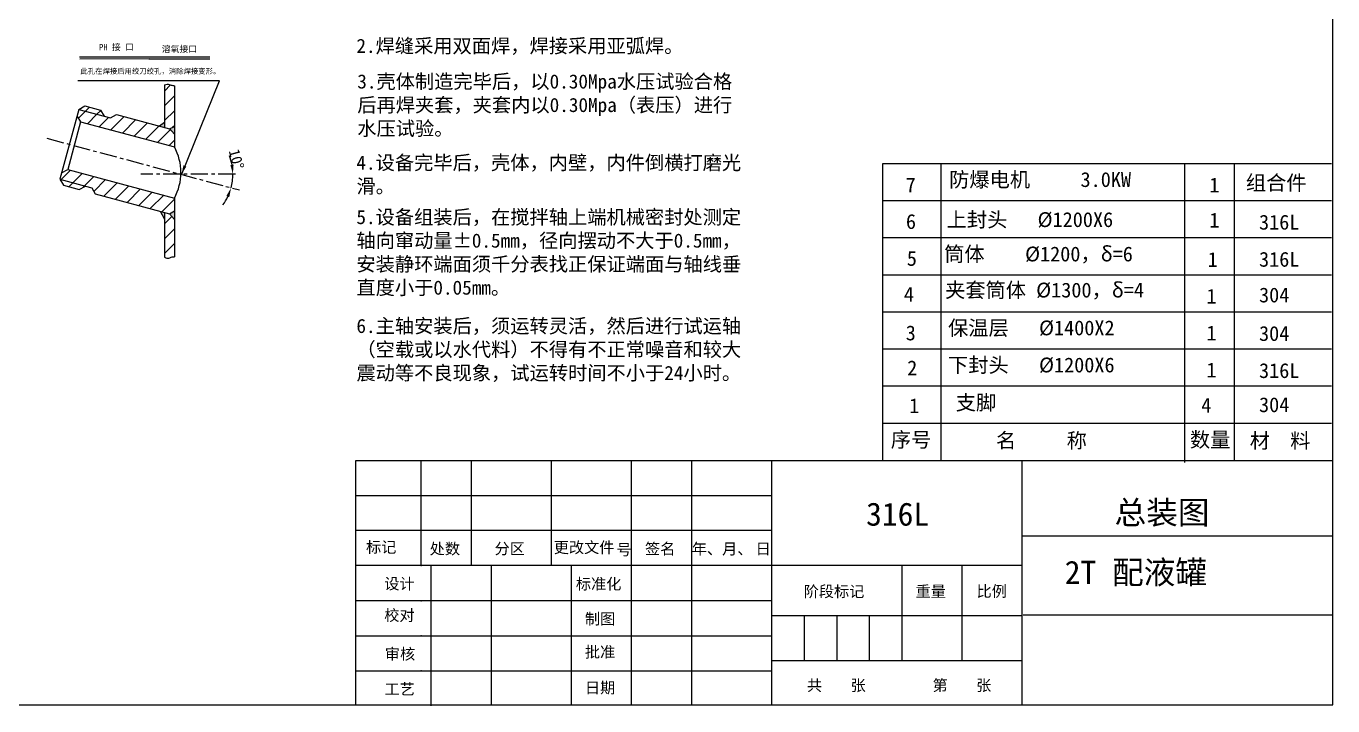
# Model space of a CAD drawing. Header units: millimetres. Extents: x -13091 to -5453, y 283 to 5687.
# Drawn here: x -10284 to -5453, y 283 to 2795 of the extents above; entities that cross this region are included whole.
import ezdxf

# ---------------------------------------------------------------- set-up
doc = ezdxf.new("R2010")
doc.units = ezdxf.units.MM
doc.linetypes.add('CENTERX2', pattern=[101.6, 63.5, -12.7, 12.7, -12.7])
doc.layers.add('文本', color=3, linetype='Continuous', lineweight=13)
doc.layers.add('点划线', color=1, linetype='CENTERX2')
doc.styles.add('宋体', font='')
doc.styles.get('宋体').set_extended_font_data('SimSun')
doc.dimstyles.new('ISO-25', dxfattribs={"dimtxt": 40, "dimasz": 35, "dimexe": 1.25, "dimexo": 0.625, "dimtad": 1, "dimtxsty": 'Standard', "dimcen": 2.5, "dimadec": 0, "dimazin": 0, "dimtfac": 1, "dimtmove": 0, "dimatfit": 3, "dimfxl": 0, "dimarcsym": 0})
pattern_1 = [(45, (-200049.046, -83664.72), (-27.2828396, 27.2828396), [])]

# ---------------------------------------------------------------- blocks, each defined once
blk = doc.blocks.new('*D35')
at = {"color": 0, "lineweight": -2, "transparency": 16777216}
for start, end in [(10.4633, 20.9265), (344.9954, 360), (324.0689, 334.5321)]:
    blk.add_arc((-9711.6, 2247.7), 191.9, start, end, dxfattribs=at)
at = {"color": 0, "transparency": 16777216}
for points in [[(-9517.1, 2283.1), (-9528.7, 2282), (-9519.7, 2247.7)], [(-9543.8, 2167.2), (-9532.9, 2163.1), (-9526.2, 2198)]]:
    blk.add_solid(points, dxfattribs=at)
at = {"layer": 'Defpoints', "color": 0, "transparency": 16777216}
for p in [(-10207.6, 2380.6), (-9859.7, 2247.7), (-9510.3, 2247.7), (-9522.6, 2214.3), (-9495.8, 2189.8)]:
    blk.add_point(p, dxfattribs=at)
at = {"color": 0, "transparency": 16777216, "insert": (-9506.5, 2303.4), "char_height": 40, "attachment_point": 5, "rotation": 285.2095}
blk.add_mtext('10%%d', dxfattribs=at)

msp = doc.modelspace()

# ---------------------------------------------------------------- hatches: boundary and pattern name
h = msp.add_hatch()
h.set_pattern_fill('ANSI31', color=256, scale=12.152366, style=0)
h.set_pattern_definition(pattern_1)
edge = h.paths.add_edge_path()
edge.add_line((-9735.926, 2080.358), (-9754.205, 2101.869))
edge.add_line((-9754.205, 2101.869), (-9772.384, 2106.74))
edge.add_line((-9772.384, 2106.74), (-9772.384, 1941.573))
edge.add_spline(control_points=[(-9772.384, 1941.573), (-9768.795, 1939.213), (-9759.89, 1935.268), (-9747.014, 1942.276), (-9738.494, 1942.526), (-9735.926, 1942.302)], knot_values=[12.14431045, 12.14431045, 12.14431045, 12.14431045, 14.23386753, 17.21327304, 18.50483774, 18.50483774, 18.50483774, 18.50483774], degree=3, periodic=0)
edge.add_line((-9735.926, 1942.302), (-9735.926, 2080.358))
h.paths.add_polyline_path([(-10130.304, 2265.549), (-10152.629, 2252.66), (-10158.92, 2229.183), (-10065.013, 2204.021), (-10041.537, 2197.731), (-10028.647, 2175.405), (-9754.126, 2101.848), (-9735.926, 2113.008), (-9735.926, 2159.876)])
edge = h.paths.add_edge_path()
edge.add_spline(control_points=[(-9735.926, 2574.79), (-9739.967, 2575.318), (-9749.11, 2577.156), (-9761.388, 2582.639), (-9769.279, 2579.505), (-9772.384, 2578.19)], knot_values=[6.44650424, 6.44650424, 6.44650424, 6.44650424, 8.45397982, 11.00149303, 12.62475247, 12.62475247, 12.62475247, 12.62475247], degree=3, periodic=0)
edge.add_line((-9772.384, 2578.19), (-9772.384, 2421.266))
edge.add_line((-9772.384, 2421.266), (-9753.66, 2416.249))
edge.add_line((-9753.66, 2416.249), (-9735.926, 2424.504))
edge.add_line((-9735.926, 2424.504), (-9735.926, 2574.79))
h.paths.add_polyline_path([(-9950.016, 2468.862), (-9972.341, 2455.973), (-9995.818, 2462.263), (-10089.724, 2487.426), (-10096.014, 2463.949), (-10083.125, 2441.624), (-9735.926, 2348.592), (-9735.926, 2395.61), (-9753.66, 2416.249)])
h = msp.add_hatch()
h.set_pattern_fill('ANSI31', color=256, scale=12.152366, style=0)
h.set_pattern_definition(pattern_1)
h.paths.add_polyline_path([(-10008.707, 2484.589), (-10067.399, 2500.315), (-10089.724, 2487.426), (-9995.818, 2462.263)])
h.paths.add_polyline_path([(-10158.92, 2229.183), (-10146.03, 2206.858), (-10087.339, 2191.132), (-10065.013, 2204.021)])
h = msp.add_hatch(color=256)
h.paths.add_polyline_path([(-9735.926, 2424.504), (-9753.66, 2416.249), (-9735.926, 2395.61)])
h.paths.add_polyline_path([(-9772.384, 2440.456), (-9791.379, 2426.356), (-9772.384, 2421.266)])
h.paths.add_polyline_path([(-9772.384, 2106.74), (-9788.613, 2111.088), (-9772.384, 2081.211)])
h.paths.add_polyline_path([(-9735.926, 2113.008), (-9754.166, 2101.823), (-9735.926, 2080.358)])

# ---------------------------------------------------------------- linework, layer by layer
for p, q in [((-5453.612, 286.467), (-5453.612, 5686.853)), ((-10086.234, 2681.962), (-9829.68, 2682.021)), ((-10085.717, 2674.682), (-9829.004, 2675.2)), ((-9830.845, 2681.756), (-9605.181, 2681.756)), ((-9830.845, 2674.757), (-9605.181, 2674.757)), ((-9772.384, 2578.19), (-9772.384, 2421.266)), ((-9735.926, 2574.79), (-9735.926, 2348.592)), ((-10089.724, 2487.426), (-10158.92, 2229.183)), ((-10096.014, 2463.949), (-10083.125, 2441.624)), ((-10089.724, 2487.426), (-10067.399, 2500.315)), ((-10067.399, 2500.315), (-10008.707, 2484.589)), ((-10008.707, 2484.589), (-9995.818, 2462.263)), ((-9972.341, 2455.973), (-9950.016, 2468.862)), ((-9950.016, 2468.862), (-9753.66, 2416.249)), ((-10083.125, 2441.624), (-10130.304, 2265.549)), ((-10083.125, 2441.624), (-9735.926, 2348.592)), ((-9995.818, 2462.263), (-9972.341, 2455.973)), ((-9791.379, 2426.356), (-9772.384, 2440.456)), ((-9753.818, 2416.433), (-9735.926, 2395.61)), ((-9753.66, 2416.249), (-9735.926, 2424.504)), ((-7117.169, 2288.028), (-5458.375, 2288.028)), ((-7117.169, 1187.898), (-7117.169, 2288.028)), ((-6902.577, 2288.028), (-6902.577, 1187.898)), ((-6001.363, 2288.028), (-6001.363, 1182.524)), ((-5818.485, 2288.028), (-5818.485, 1187.898)), ((-10158.92, 2229.183), (-10146.03, 2206.858)), ((-10152.629, 2252.66), (-10130.304, 2265.549)), ((-10130.304, 2265.549), (-9735.926, 2159.876)), ((-10146.03, 2206.858), (-10087.339, 2191.132)), ((-10087.339, 2191.132), (-10065.013, 2204.021)), ((-10065.013, 2204.021), (-10041.537, 2197.731)), ((-10041.537, 2197.731), (-10028.647, 2175.405)), ((-10028.647, 2175.405), (-9754.126, 2101.848)), ((-9735.926, 2159.876), (-9735.926, 1942.302)), ((-7117.169, 2150.875), (-5458.375, 2150.875)), ((-9788.613, 2111.088), (-9772.384, 2081.211)), ((-9772.384, 2106.74), (-9772.384, 1941.573)), ((-9754.166, 2101.823), (-9735.926, 2113.008)), ((-9754.166, 2101.823), (-9735.926, 2080.358)), ((-7117.169, 2013.723), (-5458.375, 2013.723)), ((-7117.169, 1876.57), (-5458.375, 1876.57)), ((-7117.169, 1739.417), (-5458.375, 1739.417)), ((-7117.169, 1602.265), (-5458.375, 1602.265)), ((-7117.169, 1465.112), (-5458.375, 1465.112)), ((-7117.169, 1327.959), (-5458.375, 1327.959)), ((-5453.612, 1187.898), (-9066.175, 1187.898)), ((-9066.175, 1187.898), (-9066.175, 286.467)), ((-8823.197, 801.127), (-8823.197, 1187.898)), ((-8638.041, 801.127), (-8638.041, 1187.898)), ((-8341.792, 801.127), (-8341.792, 1187.898)), ((-8045.542, 286.467), (-8045.542, 1187.898)), ((-7823.355, 286.467), (-7823.355, 1187.898)), ((-7527.105, 286.467), (-7527.105, 1187.898)), ((-6601.324, 286.467), (-6601.324, 1187.898)), ((-7527.105, 1059.317), (-9066.175, 1059.317)), ((-7527.105, 930.737), (-9066.175, 930.737)), ((-6601.061, 910.921), (-5453.349, 910.921)), ((-6601.324, 801.127), (-9066.175, 801.127)), ((-8786.166, 282.69), (-8786.166, 801.127)), ((-8563.979, 286.467), (-8563.979, 801.127)), ((-8267.729, 286.467), (-8267.729, 801.127)), ((-7045.699, 449.331), (-7045.699, 801.127)), ((-6823.512, 449.331), (-6823.512, 801.127)), ((-7527.105, 671.518), (-9066.175, 671.518)), ((-6601.324, 615.971), (-7527.105, 615.971)), ((-7406.753, 449.331), (-7406.753, 615.971)), ((-7286.402, 449.331), (-7286.402, 615.971)), ((-7166.05, 449.331), (-7166.05, 615.971)), ((-7045.699, 449.331), (-7045.699, 615.971)), ((-6598.321, 619.162), (-5453.612, 619.162)), ((-9066.175, 541.909), (-7527.105, 541.909)), ((-6601.324, 449.331), (-7527.105, 449.331)), ((-9066.175, 412.3), (-7527.105, 412.3)), ((-13091.3, 286.467), (-5453.612, 286.467))]:
    msp.add_line(p, q)
msp.add_arc((-9906.064, 2254.234), 194.551, 330.987313, 29.012687)
for points, knots in [([(-9772.384, 2578.19), (-9769.279, 2579.505), (-9761.388, 2582.639), (-9749.11, 2577.156), (-9739.967, 2575.318), (-9735.926, 2574.79)], [6.44650424, 6.44650424, 6.44650424, 6.44650424, 8.06976368, 10.6172769, 12.62475247, 12.62475247, 12.62475247, 12.62475247]), ([(-9772.384, 1941.573), (-9768.795, 1939.213), (-9759.89, 1935.268), (-9747.014, 1942.276), (-9738.494, 1942.526), (-9735.926, 1942.302)], [12.14431045, 12.14431045, 12.14431045, 12.14431045, 14.23386753, 17.21327304, 18.50483774, 18.50483774, 18.50483774, 18.50483774])]:
    msp.add_open_spline(points, degree=3, knots=knots)
for p in [(-8823.197, 1060.346), (-8823.197, 930.737), (-8823.197, 801.127), (-8823.197, 671.518), (-8823.197, 541.909), (-8823.197, 412.3)]:
    msp.add_point(p)
at = {"layer": '文本'}
for p, q in [((-10089.724, 2487.426), (-9995.818, 2462.263)), ((-10158.92, 2229.183), (-10065.013, 2204.021))]:
    msp.add_line(p, q, dxfattribs=at)
at = {"layer": '点划线'}
for p, q in [((-10207.553, 2380.606), (-9495.755, 2189.819)), ((-9510.26, 2247.679), (-9859.658, 2247.679))]:
    msp.add_line(p, q, dxfattribs=at)

# ---------------------------------------------------------------- texts
at = {"style": '宋体'}
for s, height, p in [('标记', 41.1458, (-9027.396, 849.038)), ('处数', 41.1458, (-8792.171, 843.038)), ('分区', 41.1458, (-8552.469, 843.413)), ('更改文件', 41.1458, (-8333.58, 847.612)), ('号', 41.146, (-8101.764, 839.645)), ('签名', 41.1458, (-7996.25, 842.788)), ('年、月、', 41.1458, (-7823.355, 842.537)), ('日', 41.146, (-7587.417, 842.913)), ('设计', 41.1458, (-8960.063, 713.554)), ('标准化', 41.1458, (-8251.716, 712.928)), ('阶段标记', 41.1458, (-7409.756, 685.03)), ('重量', 41.1458, (-6996.032, 685.28)), ('比例', 41.1458, (-6770.467, 685.905)), ('校对', 41.1458, (-8960.063, 596.786)), ('制图', 41.1458, (-8218.438, 583.819)), ('审核', 41.1458, (-8957.936, 453.96)), ('批准', 41.1458, (-8218.438, 461.232)), ('工艺', 41.1458, (-8959.312, 324.35)), ('日期', 41.1458, (-8218.438, 329.234)), ('共', 41.146, (-7397.453, 337.917)), ('张', 41.146, (-7236.152, 337.917)), ('第', 41.146, (-6933.312, 338.043)), ('张', 41.146, (-6772.011, 338.043))]:
    msp.add_text(s, height=height, dxfattribs=at).set_placement(p)
at = {"attachment_point": 1}
for s, insert, char_height, width in [('{\\fSimSun|b0|i0|c134|p54;2.焊缝采用双面焊，焊接采用亚弧焊。^I}', (-9062.956, 2748.467), 52.13995, 1434.14875), ('{\\fSimSun|b0|i0|c134|p54;PH 接 口}', (-10014.437, 2729.267), 23.33254, 359.89663), ('{\\fSimSun|b0|i0|c134|p54;溶氧接口}', (-9782.422, 2722.149), 23.33254, 359.89663), ('{\\fSimSun|b0|i0|c134|p54;此孔在焊接后用绞刀绞孔，消除焊接变形。}', (-10083.234, 2638.335), 19.44379, 601.55134), ('{\\fSimSun|b0|i0|c134|p54;3.壳体制造完毕后，以}0.30Mpa{\\fSimSun|b0|i0|c134|p54;水压试验合格后再焊夹套，夹套内以}0.30Mpa{\\fSimSun|b0|i0|c134|p54;（表压）进行水压试验。}', (-9059.821, 2616.865), 52.139953, 1434.14875), ('{\\fSimSun|b0|i0|c134|p54;4.设备完毕后，壳体，内壁，内件倒横打磨光滑。}', (-9062.956, 2316.811), 52.13995, 1434.14875), ('7', (-7032.372, 2235.356), 54.861, 630.02984), ('{\\fSimSun|b0|i0|c134|p54;防爆电机     3.0KW  }', (-6872.01, 2255.585), 54.86106, 1182.38476), ('1', (-5909.809, 2235.643), 54.861, 983.88221), ('{\\fSimSun|b0|i0|c134|p54;组合件}', (-5774.977, 2243.608), 54.86106, 1329.10404), ('{\\fSimSun|b0|i0|c134|p54;5.设备组装后，在搅拌轴上端机械密封处测定轴向窜动量±}0.5mm{\\fSimSun|b0|i0|c134|p54;，径向摆动不大于}0.5mm{\\fSimSun|b0|i0|c134|p54;，安装静环端面须千分表找正保证端面与轴线垂直度小于}0.05mm{\\fSimSun|b0|i0|c134|p54;。}', (-9062.956, 2115.617), 52.139953, 1434.14875), ('6', (-7031.577, 2100.631), 54.861, 957.99057), ('{\\fSimSun|b0|i0|c134|p54;上封头}   %%C1200X6', (-6881.385, 2107.534), 54.86106, 1182.38476), ('1', (-5909.809, 2105.646), 54.861, 983.88221), ('316L', (-5726.253, 2098.008), 54.8611, 1329.10404), ('{\\fSimSun|b0|i0|c134|p54;筒体}    %%C1200{\\fSimSun|b0|i0|c134|p2;，δ}=6', (-6890.121, 1980.436), 54.86106, 1182.38476), ('5', (-7028.281, 1964.184), 54.861, 1104.70986), ('1', (-5916.481, 1959.96), 54.861, 983.88221), ('316L', (-5726.253, 1960.855), 54.8611, 1329.10404), ('{\\fSimSun|b0|i0|c134|p54;夹套筒体} %%C1300{\\fSimSun|b0|i0|c134|p2;，δ}=4', (-6886.785, 1847.105), 54.86106, 1182.38476), ('4', (-7039.168, 1831.696), 54.861, 1329.10404), ('1', (-5920.726, 1824.254), 54.861, 983.88221), ('304', (-5726.253, 1828.855), 54.8611, 1329.10404), ('{\\fSimSun|b0|i0|c134|p54;6.主轴安装后，须运转灵活，然后进行试运轴（空载或以水代料）不得有不正常噪音和较大震动等不良现象，试运转时间不小于}24{\\fSimSun|b0|i0|c134|p54;小时。}', (-9062.956, 1713.227), 52.139953, 1434.14875), ('{\\fSimSun|b0|i0|c134|p54;保温层}   %%C1400X2', (-6876.028, 1707.378), 54.86106, 1182.38476), ('3', (-7032.352, 1688.679), 54.861, 1329.10404), ('1', (-5920.726, 1688.548), 54.861, 983.88221), ('304', (-5726.253, 1686.55), 54.8611, 1329.10404), ('2', (-7026.946, 1559.341), 54.861, 647.29092), ('{\\fSimSun|b0|i0|c134|p54;下封头}   %%C1200X6', (-6876.028, 1570.225), 54.86106, 1182.38476), ('1', (-5920.726, 1551.395), 54.861, 983.88221), ('316L', (-5726.253, 1549.397), 54.8611, 1329.10404), ('1', (-7019.458, 1419.584), 54.861, 983.88221), ('{\\fSimSun|b0|i0|c134|p54;支脚   }  ', (-6847.303, 1431.144), 54.86106, 1182.38476), ('4', (-5939.89, 1421.399), 54.861, 1329.10404), ('304', (-5726.253, 1423.214), 54.8611, 1329.10404), ('{\\fSimSun|b0|i0|c134|p54;序号}', (-7087.406, 1293.975), 54.86106, 1182.38476), ('{\\fSimSun|b0|i0|c134|p54;名     称}', (-6698.892, 1291.219), 54.86106, 1182.38476), ('{\\fSimSun|b0|i0|c134|p54;数量}', (-5981.74, 1293.975), 54.86106, 1182.38476), ('{\\fSimSun|b0|i0|c134|p54;材  料}', (-5760.606, 1290.23), 54.86106, 1182.38476), ('316L', (-7178.872, 1034.371), 85.7204, 1144.70853), ('{\\fSimSun|b0|i0|c134|p54;总装图}', (-6260.222, 1040.332), 85.72041, 1144.70853), ('2T {\\fSimSun|b0|i0|c134|p54;配液罐}', (-6444.586, 819.221), 85.72041, 1144.70853)]:
    msp.add_mtext(s, dxfattribs=dict(at, insert=insert, char_height=char_height, width=width))

# ---------------------------------------------------------------- dimensions: what is measured, and where the dimension line sits
dim = msp.add_angular_dim_2l(base=(-9522.617, 2214.342), line1=((-10207.553, 2380.606), (-9495.755, 2189.819)), line2=((-9510.26, 2247.679), (-9859.658, 2247.679)), text='10%%d', dimstyle='ISO-25')
dim.commit()
dim.dimension.update_dxf_attribs({"geometry": '*D35', "text_midpoint": (-9526.422, 2298.03), "dimtype": 162})

# ---------------------------------------------------------------- leaders
msp.add_leader([(-9710.208, 2246.123), (-9568.735, 2592.644), (-10093.402, 2592.644)], dimstyle='ISO-25', override={"dimgap": 0.625, "dimtad": 0})

doc.saveas('drawing.dxf')
